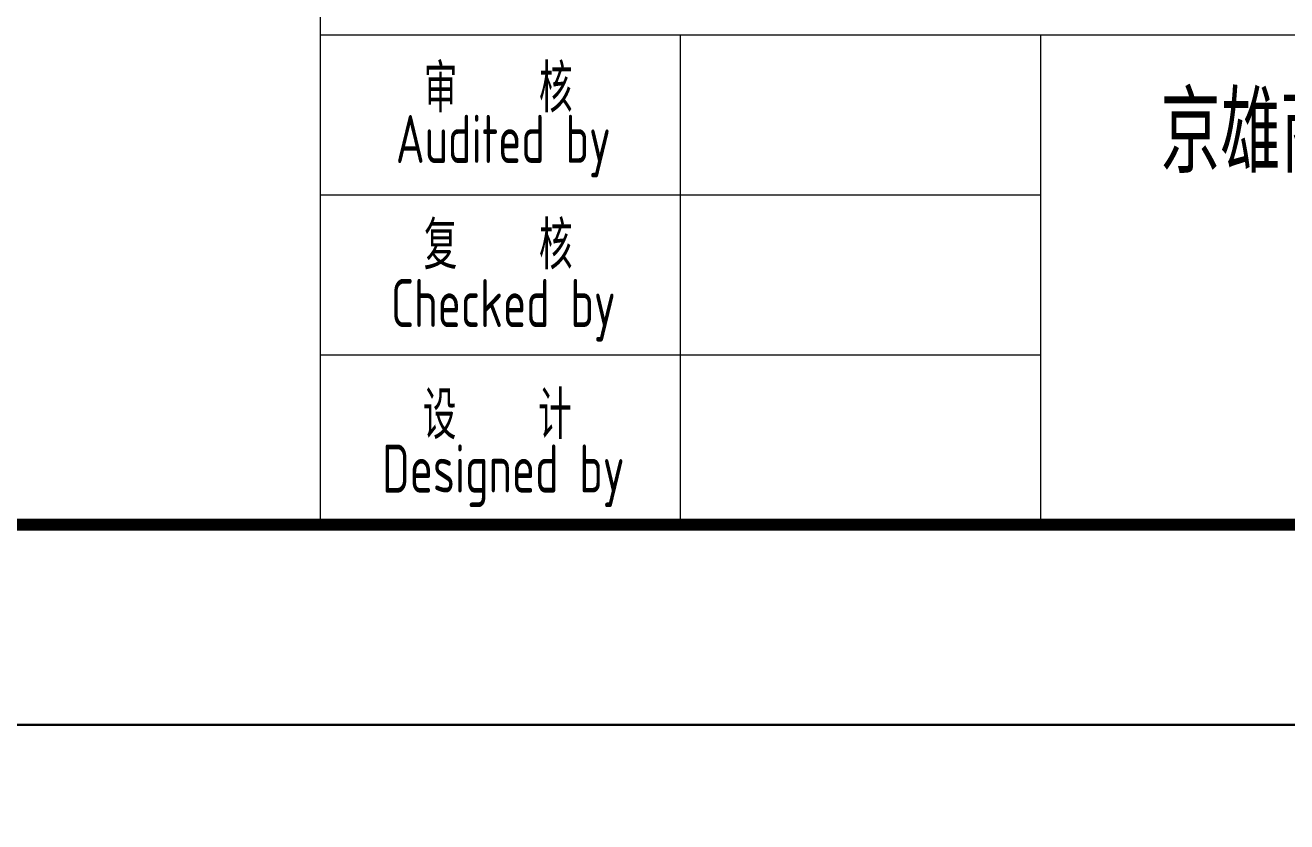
# Model space of a CAD drawing. Extents: x -2876908 to 633791, y -1383861 to 872234.
# Drawn here: x -96495 to -33448, y 570384 to 610211 of the extents above; entities that cross this region are included whole.
import ezdxf
from ezdxf.enums import TextEntityAlignment as Align

# ---------------------------------------------------------------- set-up
doc = ezdxf.new("R2010")
doc.units = 0
doc.header["$LTSCALE"] = 5
doc.header["$MEASUREMENT"] = 0
doc.layers.get('0').update_dxf_attribs({"linetype": 'CONTINUOUS', "lineweight": 25})
doc.layers.add('1粗实线', color=1, linetype='CONTINUOUS', lineweight=30)
doc.layers.add('HFZT', color=5, linetype='CONTINUOUS', lineweight=15)
doc.styles.add('TSSD_NORM', font='tssdeng.shx', dxfattribs={"width": 0.7, "bigfont": 'hztxt.shx'})
doc.styles.add('图框-仿宋', font='tssdeng.shx', dxfattribs={"bigfont": 'hztxt.shx'})
doc.styles.add('桥梁', font='tssdeng.shx', dxfattribs={"width": 0.75, "bigfont": 'hztxt.shx'})

# ---------------------------------------------------------------- blocks, each defined once
blk = doc.blocks.new('图框')
blk.add_line((81210, -10000), (-1573790, -10000))
at = {"color": 7, "linetype": 'Continuous'}
blk.add_lwpolyline([(-1598790, -10000), (-1598790, 287000), (81210, 287000), (81210, -10000), (-1598790, -10000)], dxfattribs=at)
at = {"layer": '1粗实线', "color": 7, "linetype": 'Continuous', "const_width": 600}
blk.add_lwpolyline([(-1573790, 0), (-1573790, 277000), (71210, 277000), (71210, 0), (-1573790, 0)], dxfattribs=at)
at = {"layer": 'HFZT'}
for p, q in [((-90790, 42000), (-90790, 0)), ((-90790, 24500), (71210, 24500)), ((-72790, 24500), (-72790, 0)), ((-54790, 24500), (-54790, 0)), ((-90790, 16500), (-54790, 16500)), ((-90790, 8500), (-54790, 8500)), ((-90790, 0), (71210, 0))]:
    blk.add_line(p, q, dxfattribs=at)
at = {"layer": 'HFZT', "style": '图框-仿宋', "width": 0.7}
for s, p in [('审    核', (-81888, 21951)), ('Audited by', (-81629, 18933)), ('复    核', (-81888, 14101)), ('Checked by', (-81629, 10726)), ('设    计', (-81935, 5598)), ('Designed by', (-81629, 2450))]:
    blk.add_text(s, height=2400, dxfattribs=at).set_placement(p, align=Align.MIDDLE)
at = {"layer": 'HFZT', "color": 2, "style": '桥梁', "width": 0.75}
blk.add_text('京雄商高速铁路雄安新区至商丘段黄河特大桥', height=4000, dxfattribs=at).set_placement((-18790, 17601), align=Align.CENTER)
at = {"layer": 'HFZT', "color": 2, "style": 'TSSD_NORM', "width": 0.7}
for tag, height, p in [('比例尺', 2500, (63962, 21000)), ('图号', 2500, (36224, 7000)), ('日期', 2500, (63962, 7000)), ('图名', 4000, (-19528, 4250))]:
    blk.add_attdef(tag, text='', height=height, dxfattribs=at).set_placement(p, align=Align.MIDDLE)

msp = doc.modelspace()

# ---------------------------------------------------------------- block references
for p in [(9028.284, 585233.761), (9028.284, 288233.761)]:
    msp.add_blockref('图框', p)

doc.saveas('drawing.dxf')
